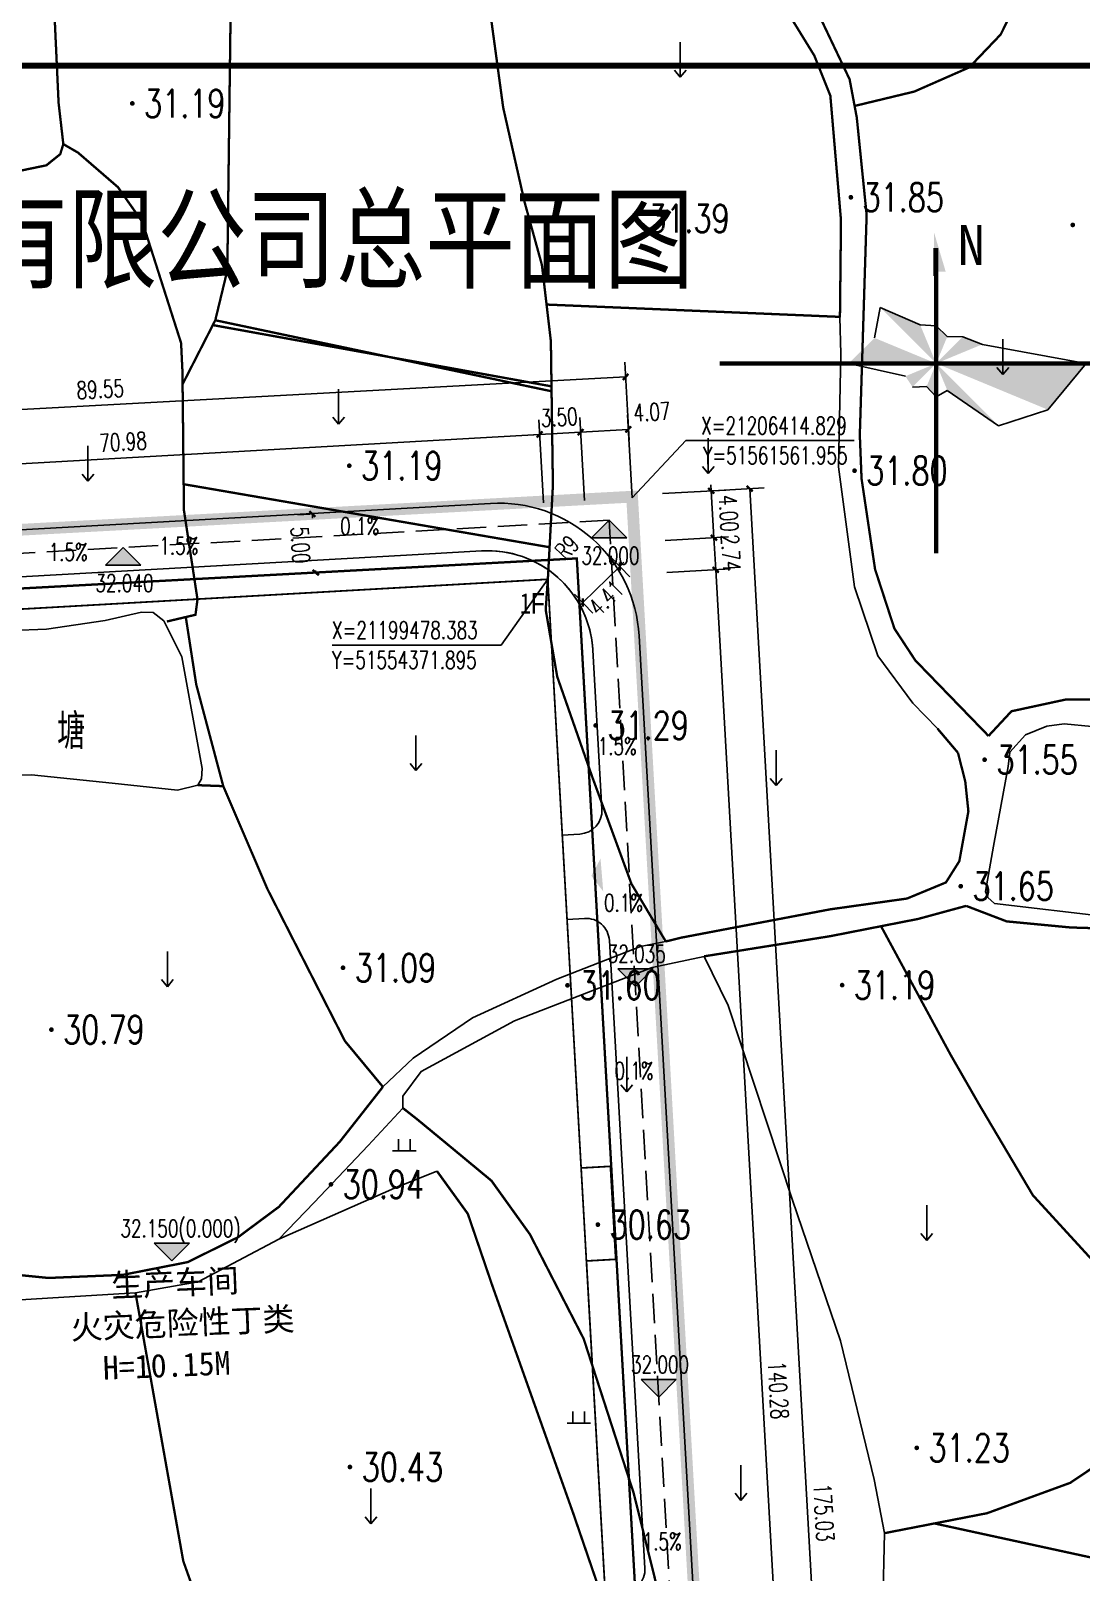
# Model space of a CAD drawing. Header units: millimetres. Extents: x -53295381 to 181933601, y -165 to 204541444.
# Drawn here: x 51510301 to 51599840, y 21114830 to 21246238 of the extents above; entities that cross this region are included whole.
import ezdxf
from ezdxf.enums import TextEntityAlignment as Align

# ---------------------------------------------------------------- set-up
doc = ezdxf.new("R2010")
doc.units = ezdxf.units.MM
doc.header["$LTSCALE"] = 1000
doc.linetypes.add('DASH', pattern=[0.35, 0.25, -0.1])
doc.linetypes.add('X5', pattern=[3, 2, -1])
for name, color, linetype in [('1图框', 7, 'Continuous'), ('2TEXT', 7, 'Continuous'), ('B', 7, 'Continuous'), ('BOX', 7, 'Continuous'), ('DIM_COOR', 3, 'Continuous'), ('DIM_ELEV', 3, 'Continuous'), ('DIM_SYMB', 3, 'Continuous'), ('KZD', 1, 'Continuous'), ('PUB_DIM', 3, 'Continuous'), ('PUB_TEXT', 7, 'Continuous'), ('ROAD', 2, 'Continuous'), ('地形', 253, 'Continuous'), ('玻璃', 4, 'Continuous')]:
    doc.layers.add(name, color=color, linetype=linetype)
doc.layers.add('PUB_TITLE', color=7, linetype='Continuous', lineweight=20)
doc.styles.add('-黑体', font='simhei.ttf', dxfattribs={"width": 0.8})
doc.styles.add('_TCH_DIM', font='SIMPLEX', dxfattribs={"bigfont": 'GBCBIG'})
doc.styles.add('_TCH_DIM_T3', font='SIMPLEX', dxfattribs={"width": 0.705882, "bigfont": 'GBCBIG'})
doc.styles.add('HZ', font='rs.shx', dxfattribs={"width": 0.8, "bigfont": 'hztxt.shx'})
doc.styles.add('Style-方正细等线简体', font='txt.shx', dxfattribs={"bigfont": 'hztxt.shx'})
doc.styles.add('STYLE1', font='simhei.ttf', dxfattribs={"height": 4})
doc.linetypes.add('10421', pattern='A,2,[150,AAA.SHX,S=1,R=0,X=0,Y=1],1e-11', length=2)
doc.linetypes.add('1161', pattern='A,0,[149,AAA.SHX,S=0.15,R=0,X=0,Y=0],-1.6', length=1.6)
doc.dimstyles.new('_TCH_ARCH&&500', dxfattribs={"dimtxt": 1487.5, "dimasz": 500, "dimexe": 1250, "dimexo": 1500, "dimgap": 631.25, "dimtad": 1, "dimlfac": 0.001, "dimzin": 0, "dimdsep": 46, "dimtxsty": '_TCH_DIM_T3', "dimblk": 'ARCHTICK', "dimcen": 0.09, "dimclrt": 7, "dimazin": 2, "dimtfac": 1, "dimtix": 1, "dimtmove": 2, "dimatfit": 3, "dimfxl": 0, "dimtolj": 1, "dimtzin": 0, "dimarcsym": 0})

# ---------------------------------------------------------------- blocks, each defined once
blk = doc.blocks.new('gc200')
at = {"const_width": 0.2}
blk.add_lwpolyline([(-0.1, 0, 1), (0.1, 0, 1)], format="xyb", close=True, dxfattribs=at)
blk = doc.blocks.new('gc120')
for p, q in [((0, 0), (0, 3)), ((-0.5, 0.6), (0, 0)), ((0, 0), (0.5, 0.6))]:
    blk.add_line(p, q)
blk = doc.blocks.new('gc119')
for p, q in [((-1, 0), (1, 0)), ((-0.5, 1), (-0.5, 0)), ((0.5, 1), (0.5, 0))]:
    blk.add_line(p, q)
blk = doc.blocks.new('A$C66E20FD4')
at = {"layer": '2TEXT'}
for points in [[(8.56, 37.46), (8.56, 35.45), (8.56, 30.77), (10.55, 30.77)], [(8.56, 37.46), (8.56, 35.45), (8.56, 30.77), (10.55, 30.77)], [(6.2, 21.7), (-0.62, 24.68), (8.92, 15.14)], [(6.2, 21.7), (-0.62, 24.68), (8.92, 15.14)], [(10.82, 19.73), (8.92, 21.53), (8.92, 15.14)], [(10.82, 19.73), (8.92, 21.53), (8.92, 15.14)], [(-1.58, 19.49), (-6, 15.14), (8.92, 15.14)], [(-1.58, 19.49), (-6, 15.14), (8.92, 15.14)], [(16.79, 18.4), (13.44, 19.66), (8.92, 15.14)], [(16.79, 18.4), (13.44, 19.66), (8.92, 15.14)], [(8.92, 15.14), (3.67, 12.96), (4.9, 11.12)], [(8.92, 15.14), (3.67, 12.96), (4.9, 11.12)], [(8.92, 15.14), (7.29, 11.2), (8.92, 9.46)], [(8.92, 15.14), (7.29, 11.2), (8.92, 9.46)], [(8.92, 15.14), (10.82, 10.54), (19.53, 4.53)], [(34.49, 15.14), (8.92, 15.14), (27.95, 7.26)], [(8.92, 15.14), (10.82, 10.54), (19.53, 4.53)], [(34.49, 15.14), (8.92, 15.14), (27.95, 7.26)]]:
    blk.add_hatch(color=7, dxfattribs=at).paths.add_polyline_path(points)
at = {"layer": '2TEXT', "color": 7}
for p, q in [((8.57, 30.1), (8.57, 34.78)), ((8.57, 30.1), (8.57, 34.78)), ((-1.58, 19.49), (-0.62, 24.68)), ((-1.58, 19.49), (-0.62, 24.68)), ((-0.62, 24.68), (6.2, 21.7)), ((-0.62, 24.68), (6.2, 21.7)), ((6.2, 21.7), (8.92, 21.53)), ((6.2, 21.7), (8.92, 21.53)), ((8.92, 21.53), (10.82, 19.73)), ((8.92, 21.53), (10.82, 19.73)), ((10.82, 19.73), (13.44, 19.66)), ((10.82, 19.73), (13.44, 19.66)), ((13.44, 19.66), (16.79, 18.4)), ((13.44, 19.66), (16.79, 18.4)), ((16.79, 18.4), (34.49, 15.14)), ((16.79, 18.4), (34.49, 15.14)), ((3.67, 12.96), (-6, 15.14)), ((3.67, 12.96), (-6, 15.14)), ((34.49, 15.14), (27.95, 7.26)), ((34.49, 15.14), (27.95, 7.26)), ((7.29, 11.2), (4.9, 11.12)), ((7.29, 11.2), (4.9, 11.12)), ((8.92, 9.46), (7.29, 11.2)), ((8.92, 9.46), (7.29, 11.2)), ((10.82, 10.54), (8.92, 9.46)), ((10.82, 10.54), (8.92, 9.46)), ((19.53, 4.53), (10.82, 10.54)), ((19.53, 4.53), (10.82, 10.54)), ((27.95, 7.26), (19.53, 4.53)), ((27.95, 7.26), (19.53, 4.53))]:
    blk.add_line(p, q, dxfattribs=at)
at = {"layer": '2TEXT', "color": 7, "const_width": 0.71}
for points in [[(8.92, 34.8), (8.92, -17.25)], [(8.92, 34.8), (8.92, -17.25)], [(-27.99, 15.14), (37.58, 15.14)], [(-27.99, 15.14), (37.58, 15.14)]]:
    blk.add_lwpolyline(points, dxfattribs=at)
at = {"layer": '2TEXT', "color": 7, "style": 'STYLE1'}
blk.add_text('N', height=6.8, dxfattribs=at).set_placement((12.59, 31.95))
blk.add_text('N', height=6.8, dxfattribs=at).set_placement((12.59, 31.95))
blk = doc.blocks.new('_ArchTick')
at = {"color": 0, "linetype": 'ByBlock', "const_width": 0.4}
blk.add_lwpolyline([(-0.5, -0.5), (0.5, 0.5)], dxfattribs=at)
blk = doc.blocks.new('*D108')
at = {"layer": 'Defpoints', "color": 0}
for p in [(51558747, 21202372), (51560501, 21200582), (51555596, 21199284)]:
    blk.add_point(p, dxfattribs=at)
at = {"layer": 'PUB_DIM', "color": 0, "lineweight": -2}
for p, q in [((51557350, 21197494), (51560501, 21200582)), ((51559797, 21201300), (51561376, 21199689)), ((51560501, 21200582), (51560858, 21200932)), ((51556646, 21198213), (51558224, 21196602)), ((51557350, 21197494), (51556992, 21197144))]:
    blk.add_line(p, q, dxfattribs=at)
at = {"layer": 'PUB_DIM', "color": 0, "lineweight": -2, "xscale": 500, "yscale": 500, "zscale": 500}
for p, rotation in [((51560501, 21200582), 224.4152109414535), ((51557350, 21197494), 44.41521094145351)]:
    blk.add_blockref('_ArchTick', p, dxfattribs=dict(at, rotation=rotation))
at = {"layer": 'PUB_DIM', "color": 7, "insert": (51559342, 21197885), "char_height": 1487.5, "attachment_point": 5, "rotation": 44.41521, "style": '_TCH_DIM_T3'}
blk.add_mtext('\\A1;4.41', dxfattribs=at)
blk = doc.blocks.new('*D111')
at = {"layer": 'Defpoints', "color": 0}
for p in [(51535616, 21205117), (51534585, 21200051), (51535898, 21200125)]:
    blk.add_point(p, dxfattribs=at)
at = {"layer": 'PUB_DIM', "color": 0, "lineweight": -2}
for p, q in [((51534118, 21205033), (51533054, 21204972)), ((51534302, 21205043), (51534322, 21204692)), ((51534401, 21200041), (51533337, 21199980)), ((51534585, 21200051), (51534574, 21200236))]:
    blk.add_line(p, q, dxfattribs=at)
at = {"layer": 'PUB_DIM', "color": 0, "lineweight": -2, "xscale": 500, "yscale": 500, "zscale": 500}
for p, rotation in [((51534302, 21205043), 93.2397552176453), ((51534585, 21200051), 273.2397552176453)]:
    blk.add_blockref('_ArchTick', p, dxfattribs=dict(at, rotation=rotation))
at = {"layer": 'PUB_DIM', "color": 7, "insert": (51533286, 21202398), "char_height": 1487.5, "attachment_point": 5, "rotation": 273.23976, "style": '_TCH_DIM_T3'}
blk.add_mtext('\\A1;5.00', dxfattribs=at)
blk = doc.blocks.new('*D127')
at = {"layer": 'Defpoints', "color": 0}
for p in [(51563024, 21199968), (51570953, 21059912), (51576613, 21060233)]:
    blk.add_point(p, dxfattribs=at)
at = {"layer": 'PUB_DIM', "color": 0, "lineweight": -2}
for p, q in [((51564521, 21200053), (51569932, 21200359)), ((51568684, 21200289), (51576613, 21060233)), ((51572451, 21059997), (51577861, 21060304))]:
    blk.add_line(p, q, dxfattribs=at)
at = {"layer": 'PUB_DIM', "color": 0, "lineweight": -2, "xscale": 500, "yscale": 500, "zscale": 500}
for p, rotation in [((51568684, 21200289), 93.2402585425965), ((51576613, 21060233), 273.2402585425965)]:
    blk.add_blockref('_ArchTick', p, dxfattribs=dict(at, rotation=rotation))
at = {"layer": 'PUB_DIM', "color": 7, "insert": (51574021, 21130338), "char_height": 1487.5, "attachment_point": 5, "rotation": 273.24026, "style": '_TCH_DIM_T3'}
blk.add_mtext('\\A1;140.28', dxfattribs=at)
blk = doc.blocks.new('*D128')
at = {"layer": 'Defpoints', "color": 0}
for p in [(51562869, 21202705), (51568684, 21200289), (51563024, 21199968)]:
    blk.add_point(p, dxfattribs=at)
at = {"layer": 'PUB_DIM', "color": 0, "lineweight": -2}
for p, q in [((51564367, 21202790), (51569777, 21203096)), ((51568529, 21203025), (51568501, 21203524)), ((51568529, 21203025), (51568684, 21200289)), ((51564521, 21200053), (51569932, 21200359)), ((51568684, 21200289), (51568712, 21199789))]:
    blk.add_line(p, q, dxfattribs=at)
at = {"layer": 'PUB_DIM', "color": 0, "lineweight": -2, "xscale": 500, "yscale": 500, "zscale": 500}
for p, rotation in [((51568529, 21203025), 273.2402585424571), ((51568684, 21200289), 93.24025854245708)]:
    blk.add_blockref('_ArchTick', p, dxfattribs=dict(at, rotation=rotation))
at = {"layer": 'PUB_DIM', "color": 7, "insert": (51569979, 21201735), "char_height": 1487.5, "attachment_point": 5, "rotation": 273.24026, "style": '_TCH_DIM_T3'}
blk.add_mtext('\\A1;2.74', dxfattribs=at)
blk = doc.blocks.new('*D129')
at = {"layer": 'Defpoints', "color": 0}
for p in [(51562643, 21206698), (51562869, 21202705), (51568529, 21203025)]:
    blk.add_point(p, dxfattribs=at)
at = {"layer": 'PUB_DIM', "color": 0, "lineweight": -2}
for p, q in [((51564140, 21206783), (51569551, 21207089)), ((51568303, 21207019), (51568275, 21207518)), ((51568303, 21207019), (51568529, 21203025)), ((51564367, 21202790), (51569777, 21203096)), ((51568529, 21203025), (51568557, 21202526))]:
    blk.add_line(p, q, dxfattribs=at)
at = {"layer": 'PUB_DIM', "color": 0, "lineweight": -2, "xscale": 500, "yscale": 500, "zscale": 500}
for p, rotation in [((51568303, 21207019), 273.2402585426432), ((51568529, 21203025), 93.24025854264316)]:
    blk.add_blockref('_ArchTick', p, dxfattribs=dict(at, rotation=rotation))
at = {"layer": 'PUB_DIM', "color": 7, "insert": (51569789, 21205100), "char_height": 1487.5, "attachment_point": 5, "rotation": 273.24026, "style": '_TCH_DIM_T3'}
blk.add_mtext('\\A1;4.00', dxfattribs=at)
blk = doc.blocks.new('*D133')
at = {"layer": 'Defpoints', "color": 0}
for p in [(51553673, 21211828), (51554088, 21204489), (51483222, 21200478)]:
    blk.add_point(p, dxfattribs=at)
at = {"layer": 'PUB_DIM', "color": 0, "lineweight": -2}
for p, q in [((51482806, 21207816), (51553673, 21211828)), ((51554003, 21205987), (51553602, 21213076)), ((51483137, 21201976), (51482736, 21209064))]:
    blk.add_line(p, q, dxfattribs=at)
at = {"layer": 'PUB_DIM', "color": 0, "lineweight": -2, "xscale": 500, "yscale": 500, "zscale": 500}
for p, rotation in [((51553673, 21211828), 3.239755217620357), ((51482806, 21207816), 183.2397552176203)]:
    blk.add_blockref('_ArchTick', p, dxfattribs=dict(at, rotation=rotation))
at = {"layer": 'PUB_DIM', "color": 7, "insert": (51518162, 21211195), "char_height": 1487.5, "attachment_point": 5, "rotation": 3.23976, "style": '_TCH_DIM_T3'}
blk.add_mtext('\\A1;70.98', dxfattribs=at)
blk = doc.blocks.new('*D134')
at = {"layer": 'Defpoints', "color": 0}
for p in [(51557167, 21212026), (51554088, 21204489), (51557582, 21204687)]:
    blk.add_point(p, dxfattribs=at)
at = {"layer": 'PUB_DIM', "color": 0, "lineweight": -2}
for p, q in [((51557497, 21206185), (51557096, 21213274)), ((51553673, 21211828), (51553174, 21211800)), ((51554003, 21205987), (51553602, 21213076)), ((51553673, 21211828), (51557167, 21212026)), ((51557167, 21212026), (51557666, 21212054))]:
    blk.add_line(p, q, dxfattribs=at)
at = {"layer": 'PUB_DIM', "color": 0, "lineweight": -2, "xscale": 500, "yscale": 500, "zscale": 500}
for p, rotation in [((51553673, 21211828), 3.239755217577311), ((51557167, 21212026), 183.2397552175773)]:
    blk.add_blockref('_ArchTick', p, dxfattribs=dict(at, rotation=rotation))
at = {"layer": 'PUB_DIM', "color": 7, "insert": (51555342, 21213299), "char_height": 1487.5, "attachment_point": 5, "rotation": 3.23976, "style": '_TCH_DIM_T3'}
blk.add_mtext('\\A1;3.50', dxfattribs=at)
blk = doc.blocks.new('*D135')
at = {"layer": 'Defpoints', "color": 0}
for p in [(51561231, 21212256), (51557582, 21204687), (51561647, 21204917)]:
    blk.add_point(p, dxfattribs=at)
at = {"layer": 'PUB_DIM', "color": 0, "lineweight": -2}
for p, q in [((51557497, 21206185), (51557096, 21213274)), ((51561562, 21206415), (51561161, 21213504)), ((51557167, 21212026), (51561231, 21212256))]:
    blk.add_line(p, q, dxfattribs=at)
at = {"layer": 'PUB_DIM', "color": 0, "lineweight": -2, "xscale": 500, "yscale": 500, "zscale": 500}
for p, rotation in [((51557167, 21212026), 183.2397552176395), ((51561231, 21212256), 3.239755217639479)]:
    blk.add_blockref('_ArchTick', p, dxfattribs=dict(at, rotation=rotation))
at = {"layer": 'PUB_DIM', "color": 7, "insert": (51563250, 21213747), "char_height": 1487.5, "attachment_point": 5, "rotation": 3.23976, "style": '_TCH_DIM_T3'}
blk.add_mtext('\\A1;4.07', dxfattribs=at)
blk = doc.blocks.new('*D142')
at = {"layer": 'Defpoints', "color": 0}
for p in [(51565939, 21206885), (51575831, 21032133), (51581473, 21032452)]:
    blk.add_point(p, dxfattribs=at)
at = {"layer": 'PUB_DIM', "color": 0, "lineweight": -2}
for p, q in [((51567437, 21206970), (51572829, 21207275)), ((51571581, 21207204), (51581473, 21032452)), ((51577328, 21032218), (51582721, 21032523))]:
    blk.add_line(p, q, dxfattribs=at)
at = {"layer": 'PUB_DIM', "color": 0, "lineweight": -2, "xscale": 500, "yscale": 500, "zscale": 500}
for p, rotation in [((51571581, 21207204), 93.2397001638341), ((51581473, 21032452), 273.2397001638341)]:
    blk.add_blockref('_ArchTick', p, dxfattribs=dict(at, rotation=rotation))
at = {"layer": 'PUB_DIM', "color": 7, "insert": (51577900, 21119906), "char_height": 1487.5, "attachment_point": 5, "rotation": 273.2397, "style": '_TCH_DIM_T3'}
blk.add_mtext('\\A1;175.03', dxfattribs=at)
blk = doc.blocks.new('*D145')
at = {"layer": 'Defpoints', "color": 0}
for p in [(51561004, 21216728), (51561376, 21209840), (51471956, 21205002)]:
    blk.add_point(p, dxfattribs=at)
at = {"layer": 'PUB_DIM', "color": 0, "lineweight": -2}
for p, q in [((51561295, 21211338), (51560936, 21217976)), ((51471583, 21211890), (51561004, 21216728)), ((51471875, 21206499), (51471515, 21213138))]:
    blk.add_line(p, q, dxfattribs=at)
at = {"layer": 'PUB_DIM', "color": 0, "lineweight": -2, "xscale": 500, "yscale": 500, "zscale": 500}
for p, rotation in [((51561004, 21216728), 3.097348409437302), ((51471583, 21211890), 183.0973484094373)]:
    blk.add_blockref('_ArchTick', p, dxfattribs=dict(at, rotation=rotation))
at = {"layer": 'PUB_DIM', "color": 7, "insert": (51516219, 21215682), "char_height": 1487.5, "attachment_point": 5, "rotation": 3.09735, "style": '_TCH_DIM_T3'}
blk.add_mtext('\\A1;89.55', dxfattribs=at)

msp = doc.modelspace()

# ---------------------------------------------------------------- hatches: boundary and pattern name
at = {"layer": 'DIM_ELEV'}
for points in [[(51559594.563, 21204522.502), (51561094.563, 21203022.502), (51558094.563, 21203022.502)], [(51518170.872, 21202177.725), (51519670.872, 21200677.725), (51516670.872, 21200677.725)], [(51561844.447, 21164775.226), (51563344.447, 21166275.226), (51560344.447, 21166275.226)], [(51522316.798, 21141369.547), (51520816.798, 21142869.547), (51523816.798, 21142869.547)], [(51563826.402, 21129761.275), (51565326.402, 21131261.275), (51562326.402, 21131261.275)]]:
    msp.add_hatch(color=256, dxfattribs=at).paths.add_polyline_path(points)
at = {"layer": '玻璃'}
msp.add_hatch(color=256, dxfattribs=at).paths.add_polyline_path([(51558867.399, 21175662.018), (51559096.621, 21172866.896), (51558086.024, 21174190.979)])

# ---------------------------------------------------------------- linework, layer by layer
msp.add_line((51552837.663, 21199391.538), (51549057.678, 21199177.573))
at = {"const_width": 150, "flags": 128}
msp.add_lwpolyline([(51559708.872, 21149430.011), (51557212.868, 21149288.725), (51554371.895, 21199478.383), (51483505.336, 21195467), (51491433.158, 21055411.197), (51562299.717, 21059422.58), (51557661.591, 21141361.415), (51560157.595, 21141502.701)], close=True, dxfattribs=at)
at = {"const_width": 150}
msp.add_lwpolyline([(51557212.868, 21149288.725), (51557661.591, 21141361.415)], dxfattribs=at)
at = {"layer": 'DIM_COOR', "color": 3}
for p, q in [((51561561.955, 21206414.829), (51566143.742, 21211308.002)), ((51566143.742, 21211308.002), (51580498.742, 21211308.002)), ((51554371.895, 21199478.383), (51550391.552, 21193869.224)), ((51550391.552, 21193869.224), (51535981.552, 21193869.224))]:
    msp.add_line(p, q, dxfattribs=at)
at = {"layer": 'DIM_ELEV'}
for p, q in [((51559594.563, 21204522.502), (51558094.563, 21203022.502)), ((51559594.563, 21204522.502), (51561094.563, 21203022.502)), ((51561094.563, 21203022.502), (51558094.563, 21203022.502)), ((51518170.872, 21202177.725), (51516670.872, 21200677.725)), ((51518170.872, 21202177.725), (51519670.872, 21200677.725)), ((51519670.872, 21200677.725), (51516670.872, 21200677.725)), ((51561844.447, 21164775.226), (51560344.447, 21166275.226)), ((51563344.447, 21166275.226), (51560344.447, 21166275.226)), ((51561844.447, 21164775.226), (51563344.447, 21166275.226)), ((51522316.798, 21141369.547), (51520816.798, 21142869.547)), ((51520816.798, 21142869.547), (51523816.798, 21142869.547)), ((51522316.798, 21141369.547), (51523816.798, 21142869.547)), ((51563826.402, 21129761.275), (51562326.402, 21131261.275)), ((51565326.402, 21131261.275), (51562326.402, 21131261.275)), ((51563826.402, 21129761.275), (51565326.402, 21131261.275))]:
    msp.add_line(p, q, dxfattribs=at)
at = {"layer": 'DIM_SYMB'}
for points in [[(51525281.145, 21200576.998, 0, 0, 0), (51525152.585, 21202848.184, 400, 0, 0), (51525067.813, 21204345.787, 0, 0, 0)], [(51511286.657, 21199784.844, 0, 0, 0), (51511158.097, 21202056.03, 400, 0, 0), (51511073.326, 21203553.633, 0, 0, 0)], [(51536895.922, 21202787.243, 0, 0, 0), (51539497.702, 21202977.951, 400, 0, 0), (51540993.689, 21203087.606, 0, 0, 0)], [(51558777.289, 21183571.474, 0, 0, 0), (51561273.293, 21183712.759, 400, 0, 0), (51562770.896, 21183797.531, 0, 0, 0)], [(51560734.506, 21173169.93, 0, 0, 0), (51560625.083, 21175700.704, 400, 0, 0), (51560560.287, 21177199.304, 0, 0, 0)], [(51561688.921, 21156308.891, 0, 0, 0), (51561865.789, 21153781.935, 400, 0, 0), (51561970.521, 21152285.595, 0, 0, 0)], [(51561684.55, 21112192.377, 0, 0, 0), (51561460.616, 21115997.095, 400, 0, 0), (51561372.484, 21117494.504, 0, 0, 0)], [(51562614.619, 21115779.781, 0, 0, 0), (51565110.624, 21115921.067, 400, 0, 0), (51566608.227, 21116005.838, 0, 0, 0)]]:
    msp.add_lwpolyline(points, format="xyseb", dxfattribs=at)
at = {"layer": 'KZD', "const_width": 1000, "flags": 128}
msp.add_lwpolyline([(51571441.034, 21031884.422), (51561555.945, 21206521.006), (51472135.296, 21201682.308), (51482020.61, 21027044.738), (51571441.034, 21031884.422)], close=True, dxfattribs=at)
at = {"layer": 'KZD', "linetype": 'X5', "const_width": 200, "flags": 128}
msp.add_lwpolyline([(51566165.759, 21036606.228), (51556845.801, 21201258.818), (51477410.58, 21196960.447), (51486730.745, 21032306.982)], close=True, dxfattribs=at)
at = {"layer": 'PUB_DIM'}
msp.add_lwpolyline([(51557884.028, 21202177.031, 0, 0, 0), (51556060.72, 21200225.488, 330, 0, 0), (51555378.028, 21199494.782, 0, 0, 0)], format="xyseb", dxfattribs=at)
at = {"layer": 'PUB_TEXT'}
msp.add_lwpolyline([(51557661.591, 21141361.415), (51562299.717, 21059422.58), (51491433.158, 21055411.197), (51483505.336, 21195467), (51554371.895, 21199478.383), (51557212.868, 21149288.725), (51559708.872, 21149430.011)], dxfattribs=at)
at = {"layer": 'PUB_TITLE', "const_width": 500}
msp.add_lwpolyline([(51403808.075, 21243262.926), (51403808.075, 20963762.926), (51603808.075, 20963762.926), (51603808.075, 21243262.926)], close=True, dxfattribs=at)
at = {"layer": 'ROAD'}
for p, q in [((51549497.526, 21205954.163), (51482125.363, 21202140.58)), ((51542335.4, 21201542.35), (51505913.703, 21199480.709)), ((51548725.172, 21201904.041, 0), (51542335.4, 21201542.35)), ((51558219.416, 21193427.054, 0), (51558986.931, 21179867.857, 0)), ((51562156.509, 21194651.512, 0), (51570957.902, 21039162.875)), ((51555606.167, 21177673.288), (51557103.156, 21177758.025)), ((51556013.07, 21170484.795), (51557510.059, 21170569.532)), ((51559619.891, 21168685.757), (51562649.056, 21115171.421))]:
    msp.add_line(p, q, dxfattribs=at)
at = {"layer": 'ROAD', "linetype": 'DASH', "ltscale": 10}
for p, q in [((51559594.563, 21204522.502, 0), (51476747.182, 21199832.948)), ((51568018.636, 21055699.742), (51559594.563, 21204522.502, 0))]:
    msp.add_line(p, q, dxfattribs=at)
at = {"layer": 'ROAD'}
for centre, radius, start, end in [((51550175.688, 21193973.341, 0), 12000, 3.23975522, 93.23975522), ((51549233.8, 21192918.425), 9000, 4.17744143, 93.23975522), ((51549233.8, 21192918.425, -0.001), 9000, 3.23975522, 93.23975522), ((51556990.127, 21179754.828, 0), 2000, 273.23975522, 3.23975522), ((51557623.087, 21168572.728, 0), 2000, 3.23975522, 93.23975522), ((51560652.252, 21115058.392, 0), 2000, 273.23975522, 3.23975522)]:
    msp.add_arc(centre, radius, start, end, dxfattribs=at)
at = {"layer": '地形', "linetype": 'Continuous', "const_width": 200, "flags": 128}
for points, elevation in [([(51551665.8, 21324069.514), (51552353.8, 21319184.514), (51553475.8, 21312820.514), (51555227.8, 21304517.514), (51559496.8, 21288206.514), (51563841.8, 21277022.514), (51570655.8, 21257982.514), (51574218.8, 21248790.514), (51577088.8, 21244127.514), (51578457.8, 21240705.514), (51579364.8, 21230079.514), (51579275.8, 21221813.514)], 31747), ([(51553161.8, 21324367.514), (51554094.8, 21317026.514), (51556965.8, 21305508.514), (51561969.8, 21287509.514), (51569568.8, 21266783.514), (51575763.8, 21250443.514), (51577789.8, 21246961.514), (51580099.8, 21242103.514), (51580710.8, 21238844.514), (51581550.8, 21230554.514), (51580968.8, 21211775.514), (51581116.8, 21208066.514), (51582269.8, 21200331.514), (51583917.8, 21195279.514), (51585701.8, 21192562.514), (51591941.8, 21186124.514)], 31646), ([(51519293.8, 21297526.514), (51518888.8, 21294130.514), (51515735.8, 21283105.514), (51512053.8, 21267163.514), (51511438.8, 21259809.514), (51511937.8, 21255892.514), (51512666.8, 21240089.514), (51513070.8, 21236579.514), (51514327.8, 21235850.514), (51517729.8, 21232906.514), (51519814.8, 21229930.514), (51523108.8, 21219625.514), (51523224.8, 21217236.514), (51523353.8, 21205352.514), (51524507.8, 21197769.514), (51524336.8, 21196452.514), (51521895.8, 21195878.514)], 31494), ([(51523236.8, 21216108.514), (51526025.8, 21221563.514), (51527051.8, 21225813.514), (51527356.8, 21249879.514), (51526947.8, 21266743.514), (51528024.8, 21274446.514), (51532721.8, 21287073.514), (51534754.8, 21291051.514)], 31494), ([(51564409.8, 21168634.514), (51561499.8, 21173516.514), (51558187.8, 21182552.514), (51555172.8, 21191178.514), (51554192.8, 21196880.514), (51554385.8, 21199670.514), (51554805.8, 21207484.514), (51554632.8, 21219775.514), (51553867.8, 21226286.514), (51552376.8, 21231690.514), (51550568.8, 21239689.514), (51548009.8, 21258515.514)], 31646), ([(51580525.8, 21239832.514), (51585608.8, 21241057.514), (51590301.8, 21243122.514), (51592978.8, 21245926.514), (51594023.8, 21248045.514), (51594241.8, 21252560.514)], 31775), ([(51506592.8, 21233728.514), (51511625.8, 21234772.514), (51512804.8, 21235719.514), (51513070.8, 21236579.514)], 31189), ([(51554265.8, 21222901.514), (51579352.8, 21221848.514)], 31595), ([(51525765.8, 21221160.514), (51554686.8, 21215927.514)], 31494), ([(51526025.8, 21221563.514), (51554692.8, 21215507.514)], 31494), ([(51523328.8, 21207585.514), (51554522.8, 21202212.514)], 31494), ([(51591941.8, 21186124.514), (51593898.8, 21188228.514), (51598524.8, 21189227.514), (51601363.8, 21189236.514), (51608136.8, 21188071.514), (51616250.8, 21188410.514), (51633492.8, 21189175.514), (51650056.8, 21188629.514), (51663669.8, 21187262.514), (51672574.8, 21186270.514), (51678344.8, 21185779.514), (51680585.8, 21186559.514), (51682736.8, 21188051.514), (51683882.8, 21190168.514), (51684265.8, 21192091.514), (51683989.8, 21197427.514), (51683307.8, 21206121.514)], 31674), ([(51523510.8, 21196258.514), (51524400.8, 21190509.514), (51526704.8, 21181843.514), (51530477.8, 21173054.514), (51537076.8, 21160111.514), (51540312.8, 21156205.514)], 31341), ([(51614458.8, 21187167.514), (51614966.357, 21183378.175), (51615226.166, 21179657.582), (51615312.768, 21175244.788), (51614879.754, 21171956.827), (51613407.467, 21170053.267), (51610376.304, 21169447.587), (51598944.472, 21169793.694), (51593488.365, 21170312.84), (51590033.509, 21171635.304)], 32232), ([(51589335.8, 21184689.514), (51587592.8, 21186746.514)], 31646), ([(51564416.8, 21168599.514), (51565790.8, 21168934.514), (51578444.8, 21171341.514), (51584995.8, 21172260.514), (51588310.8, 21173633.514), (51589452.8, 21175445.514), (51590224.8, 21179700.514), (51589958.8, 21182243.514), (51589335.8, 21184689.514)], 31384), ([(51524526.8, 21181925.514), (51526704.8, 21181843.514)], 31189), ([(51567692.8, 21167333.514), (51578461.8, 21169054.514), (51585933.8, 21170520.514), (51590033.509, 21171635.304)], 31572), ([(51606119.8, 21137372.514), (51601705.8, 21140432.514), (51595720.8, 21146968.514), (51591171.8, 21154651.514), (51588701.8, 21158953.514), (51582779.8, 21169901.514)], 31775), ([(51507086.8, 21140388.514), (51511792.8, 21139913.514), (51518131.8, 21140176.514), (51523671.8, 21141263.514), (51527960.8, 21143384.514), (51531444.8, 21145974.514), (51536645.8, 21151535.514), (51540312.8, 21156205.514)], 31189), ([(51546516.8, 21150731.514), (51543261.8, 21153420.514), (51542009.8, 21154402.514)], 31217), ([(51546516.8, 21150731.514), (51549570.8, 21148199.514), (51552847.8, 21143632.514), (51557428.8, 21134729.514), (51561693.8, 21121566.514), (51565233.8, 21107297.514), (51567800.8, 21095884.514), (51570687.8, 21085432.514), (51571938.8, 21084398.514), (51573562.8, 21084527.514), (51582701.8, 21089066.514)], 31014), ([(51544919.8, 21149028.514), (51547551.8, 21145384.514), (51549640.8, 21139260.514), (51556549.8, 21119813.514), (51563156.8, 21100522.514), (51567361.543, 21083916.054)], 30254), ([(51528892.8, 21100065.514), (51523294.8, 21115778.514), (51519223.8, 21138637.514)], 30254), ([(51583080.8, 21118157.514), (51591822.8, 21119858.514), (51598905.8, 21122446.514), (51603051.8, 21125229.514), (51605647.8, 21129406.514), (51605965.8, 21133768.514), (51606119.8, 21137372.514), (51606687.8, 21138074.514), (51608014.8, 21138665.514), (51615916.8, 21138448.514)], 31471), ([(51587331.8, 21118984.514), (51610233.8, 21114004.514), (51638464.8, 21104667.514)], 31775)]:
    msp.add_lwpolyline(points, dxfattribs=dict(at, elevation=elevation))
at = {"layer": '地形', "linetype": '10421', "flags": 128}
for points, elevation in [([(51587592.8, 21186746.514), (51585495.8, 21188909.514), (51582515.8, 21192964.514), (51580523.8, 21198833.514), (51579154.8, 21209059.514), (51579348.8, 21218705.514), (51579275.8, 21221813.514)], 31747), ([(51540312.8, 21156205.514), (51542883.8, 21158655.514), (51547951.8, 21162085.514), (51555145.8, 21165383.514), (51562281.8, 21168174.514), (51564416.8, 21168599.514)], 31443), ([(51567692.8, 21167333.514), (51563269.8, 21166382.514), (51551545.8, 21161830.514), (51543575.8, 21157528.514), (51542024.8, 21155418.514), (51542009.8, 21154402.514)], 31572), ([(51583723.8, 21096515.514), (51582939.8, 21112014.514), (51583080.8, 21118157.514), (51582185.8, 21122740.514), (51579319.8, 21134563.514), (51575240.8, 21146555.514), (51569758.8, 21163138.514), (51567692.8, 21167333.514)], 31877), ([(51544919.8, 21149028.514), (51541299.8, 21147557.514), (51531454.8, 21143232.514), (51524559.8, 21139575.514), (51519223.8, 21138637.514), (51512173.8, 21138232.514), (51503854.8, 21137693.514), (51499374.8, 21137195.119)], 31189)]:
    msp.add_lwpolyline(points, dxfattribs=dict(at, elevation=elevation))
at = {"layer": '地形', "linetype": 'DASH', "ltscale": 20, "const_width": 200, "flags": 128}
msp.add_lwpolyline([(51566165.759, 21036606.228), (51556845.801, 21201258.818), (51477410.58, 21196960.447), (51486730.745, 21032306.982)], close=True, dxfattribs=at)
at = {"layer": '地形', "linetype": 'Continuous', "flags": 128}
for points, elevation in [([(51502390.8, 21182603.514), (51510349.8, 21182793.514), (51517231.8, 21182083.514), (51522797.8, 21181494.514), (51524526.8, 21181925.514), (51524839.8, 21182479.514), (51524902.8, 21183341.514), (51523168.8, 21192863.514), (51521642.8, 21195932.514), (51520741.8, 21196656.514), (51519727.8, 21196671.514), (51516625.8, 21195955.514), (51511648.8, 21195215.514), (51508656.8, 21195105.514), (51504564.8, 21195977.514), (51503044.8, 21196000.514), (51501000.8, 21194862.514), (51499374.8, 21193235.636)], 31138), ([(51593625.8, 21183509.514), (51592359.8, 21176723.514), (51591694.8, 21172874.514), (51591889.8, 21172363.514), (51592439.8, 21171847.514), (51602153.8, 21170690.514), (51611220.8, 21170406.514), (51612285.8, 21170492.514), (51613054.8, 21171039.514), (51613316.8, 21171645.514), (51613632.8, 21172453.514), (51613910.8, 21184382.514), (51613470.8, 21185455.514), (51613018.8, 21185766.514), (51611905.8, 21185883.514), (51609777.8, 21185915.514), (51605478.8, 21186485.514), (51598392.8, 21187147.514), (51596920.8, 21186966.514), (51595085.8, 21186230.514), (51593745.8, 21184726.514), (51593625.8, 21183509.514)], 31674)]:
    msp.add_lwpolyline(points, dxfattribs=dict(at, elevation=elevation))
at = {"layer": '地形', "linetype": '1161', "elevation": 31217, "flags": 128}
msp.add_lwpolyline([(51542009.8, 21154402.514), (51539047.558, 21151208.845), (51534463.519, 21146335.423), (51531454.8, 21143232.514)], dxfattribs=at)

# ---------------------------------------------------------------- block references
at = {"layer": '1图框', "xscale": 500, "yscale": 500, "zscale": 500}
msp.add_blockref('A$C66E20FD4', (51583019.535, 21210309.811), dxfattribs=at)
at = {"layer": '地形', "linetype": 'Continuous', "xscale": 1000, "yscale": 1000}
for name, p, zscale in [('gc120', (51565660.121, 21242277.337), 1000), ('gc200', (51518950.728, 21240048.061, 31187), 202101000), ('gc200', (51580204.756, 21232047.084, 31847), 202101000), ('gc200', (51561933.394, 21230231.655, 31387), 202101000), ('gc200', (51599123.823, 21229689.662, 31897), 202101000), ('gc120', (51593160.513, 21216943.758), 1000), ('gc120', (51536540.943, 21212690.434), 1000), ('gc120', (51515165.585, 21207849.416), 1000), ('gc120', (51568050.2, 21208506.899), 1000), ('gc200', (51537447.676, 21209159.389, 31187), 202101000), ('gc200', (51580518.721, 21208734.584, 31797), 202101000), ('gc200', (51558456.099, 21187017.787, 31287), 202101000), ('gc120', (51543132.39, 21183170.092), 1000), ('gc120', (51573837.822, 21181908.222), 1000), ('gc200', (51591607.71, 21184097.866, 31547), 202101000), ('gc200', (51589573.042, 21173311.733, 31647), 202101000), ('gc120', (51521943.573, 21164746.815), 1000), ('gc200', (51536915.938, 21166359.584, 31087), 202101000), ('gc200', (51556050.459, 21164862.514, 31597), 202101000), ('gc200', (51579464.4, 21164877.162, 31187), 202101000), ('gc200', (51512055.83, 21161085.17, 30787), 202101000), ('gc120', (51561104.132, 21155776.09), 1000), ('gc119', (51542138.598, 21150751.322), 1000), ('gc200', (51535882.49, 21147890.834, 30937), 202101000), ('gc120', (51586679.617, 21143113.142), 1000), ('gc200', (51558637.373, 21144462.123, 30627), 202101000), ('gc119', (51557013.141, 21127530.381), 1000), ('gc200', (51585823.897, 21125429.897, 31227), 202101000), ('gc200', (51537502.608, 21123798.061, 30427), 202101000), ('gc120', (51570836.397, 21120952.975), 1000), ('gc120', (51539295.461, 21118950.253), 1000)]:
    msp.add_blockref(name, p, dxfattribs=dict(at, zscale=zscale))

# ---------------------------------------------------------------- texts
at = {"layer": 'B', "insert": (51551980.34, 21198305.636), "char_height": 1750, "width": 133113.75, "attachment_point": 1, "style": '-黑体'}
msp.add_mtext('1{\\fArial|b0|i0|c0|p32;F}', dxfattribs=at)
at = {"layer": 'B', "char_height": 2000, "width": 199670.625, "attachment_point": 1, "rotation": 2.36494501}
for s, insert in [('{\\fSimHei|b0|i0|c134|p2;生产车间}', (51517096.916, 21140274)), ('{\\fSimHei|b0|i0|c134|p2;火灾危险性丁类}', (51513650.263, 21136682.693)), ('{\\fSimHei|b0|i0|c134|p2;H=10.15M}', (51516398.338, 21133239.206))]:
    msp.add_mtext(s, dxfattribs=dict(at, insert=insert))
at = {"layer": 'BOX', "color": 7, "style": '-黑体', "width": 0.8}
msp.add_text('广德亿盛精密科技有限公司总平面图', height=6985.44, dxfattribs=at).set_placement((51444850.8, 21225016.835, 62255.433))
at = {"layer": 'PUB_DIM', "color": 7, "style": '_TCH_DIM', "width": 0.705882}
msp.add_text('R9', height=1487.5, rotation=46.94563816, dxfattribs=at).set_placement((51555920.847, 21201000.427))
at = {"layer": 'PUB_TEXT', "style": '_TCH_DIM', "width": 0.705882}
for s, p in [('X=21206414.829', (51567448.742, 21211833.002)), ('Y=51561561.955', (51567598.742, 21209295.502)), ('0.1%', (51536674.372, 21203271.459)), ('1.5%', (51521253.325, 21201594.879)), ('1.5%', (51511816.242, 21201060.695)), ('32.000', (51557234.563, 21200747.502)), ('32.040', (51515810.872, 21198402.725)), ('X=21199478.383', (51535981.552, 21194394.224)), ('Y=51554371.895', (51535981.552, 21191856.724)), ('1.5%', (51558622.002, 21184500.187)), ('0.1%', (51559157.185, 21171157.92)), ('32.035', (51559484.447, 21166800.226)), ('0.1%', (51560052.265, 21156832.61)), ('32.150(0.000)', (51517936.798, 21143394.547)), ('32.000', (51561466.402, 21131786.275)), ('1.5%', (51562459.333, 21116708.495))]:
    msp.add_text(s, height=1487.5, dxfattribs=at).set_placement(p)
at = {"layer": '地形', "style": 'HZ', "width": 0.75}
for s, p in [('31.19', (51519950.8, 21238848.514, 36543)), ('31.85', (51581204.8, 21230847.514, 36543)), ('31.39', (51562933.8, 21229031.514, 36543)), ('31.19', (51538447.8, 21207959.514, 36543)), ('31.80', (51581518.8, 21207534.514, 36543)), ('31.29', (51559455.8, 21185817.514, 36543)), ('31.55', (51592607.8, 21182897.514, 36543)), ('31.65', (51590572.8, 21172111.514, 31189)), ('31.09', (51537915.8, 21165159.514, 36543)), ('31.60', (51557050.8, 21163662.514, 36543)), ('31.19', (51580464.8, 21163677.514, 31189)), ('30.79', (51513055.8, 21159885.514, 29462)), ('30.94', (51536882.8, 21146690.514, 36543)), ('30.63', (51559637.8, 21143262.514, 36543)), ('31.23', (51586823.8, 21124229.514, 31189)), ('30.43', (51538502.8, 21122598.514, 36543))]:
    msp.add_text(s, height=2400, dxfattribs=at).set_placement(p)
at = {"layer": '地形', "linetype": 'Continuous', "style": 'Style-方正细等线简体', "width": 0.8}
msp.add_text('塘', height=3000, dxfattribs=at).set_placement((51513747.391, 21186680.83), align=Align.MIDDLE)

# ---------------------------------------------------------------- dimensions: what is measured, and where the dimension line sits
at = {"layer": 'PUB_DIM'}
for p1, p2, distance, picture, middle in [((51471955.688, 21205001.524), (51561376.337, 21209840.223), 6898.145, '*D145', (51516218.993, 21215681.932)), ((51554088.249, 21204489.381), (51557582.042, 21204687.146), 7350.135, '*D134', (51555342.051, 21213299.454)), ((51483221.69, 21200477.998), (51554088.249, 21204489.381), 7350.135, '*D133', (51518161.875, 21211194.88)), ((51562642.869, 21206698.252), (51562868.953, 21202704.794), 5669.077, '*D129', (51569788.726, 21205099.676)), ((51565939.099, 21206884.834), (51575830.717, 21032132.907), 5651.286, '*D142', (51577899.965, 21119905.949)), ((51562868.953, 21202704.794), (51563023.881, 21199968.202), 5669.077, '*D128', (51569979.232, 21201734.651)), ((51563023.881, 21199968.202), (51570952.933, 21059912.469), 5669.077, '*D127', (51574021.222, 21130338.488))]:
    dim = msp.add_aligned_dim(p1=p1, p2=p2, distance=distance, dimstyle='_TCH_ARCH&&500', dxfattribs=at)
    dim.commit()
    dim.dimension.update_dxf_attribs({"geometry": picture, "text_midpoint": middle})
for base, p1, p2, angle, picture, middle in [((51561231.339, 21212255.615), (51557582.042, 21204687.146), (51561646.727, 21204917.227), 3.23975522, '*D135', (51563250.276, 21213747.097)), ((51534584.521, 21200050.948), (51535615.739, 21205117.324), (51535898.31, 21200125.315), 273.23975522, '*D111', (51533285.719, 21202398.376)), ((51560500.686, 21200581.856), (51555596.012, 21199284.135), (51558747.13, 21202371.577), 44.41521094, '*D108', (51559342.289, 21197884.62))]:
    dim = msp.add_linear_dim(base=base, p1=p1, p2=p2, angle=angle, dimstyle='_TCH_ARCH&&500', dxfattribs=at)
    dim.commit()
    dim.dimension.update_dxf_attribs({"geometry": picture, "text_midpoint": middle, "dimtype": 129})

doc.saveas('drawing.dxf')
